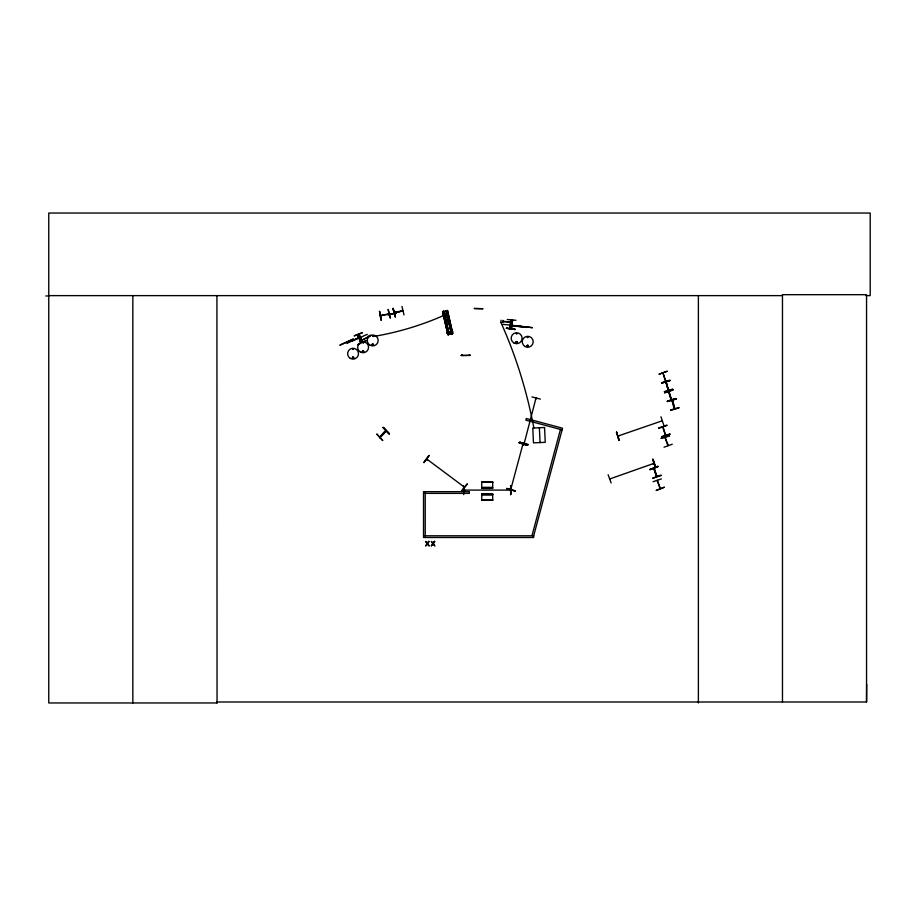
<?xml version="1.0" encoding="UTF-8"?>
<svg xmlns="http://www.w3.org/2000/svg" width="916" height="916" viewBox="0 0 916 916"><rect width="100%" height="100%" fill="white"/><g stroke="black" fill="none" stroke-linecap="round" stroke-linejoin="round"><path stroke-width="1.37" d="M865.918 295.628L870.2 295.628L870.2 213.039L48.754 213.039L48.754 702.961L217.046 702.961L216.932 702L866.547 702L866.673 684.286M522.601 445.084L522.899 444.214L522.99 445.21M523.837 443.081L524.421 442.417L524.181 443.355M536.307 398.082L535.723 398.746M449.962 333.916L450.535 333.79M500.869 322.398L501.086 320.222M502.804 322.592L503.021 320.417M507.292 319.489L516.006 320.279M502.93 321.253L510.201 321.963L502.884 321.745M509.823 328.535L510.716 319.821M511.586 324.608L511.575 323.817M511.334 328.684L512.136 319.959M511.723 328.718L512.616 320.016M653.841 468.397L656.543 476.583L654.127 468.179M656.406 475.69L656.692 475.599M667.982 445.703L665.073 437.447M668.256 445.474L665.027 437.55M352.591 349.03L353.473 349.385L352.683 348.927M352.465 357.79C354.034 355.809 353.336 359.919 352.557 357.652M362.255 351.378C364.454 348.813 363.56 353.908 362.347 351.584M363.698 351.378C362.129 353.175 362.828 349.603 363.606 351.24M372.217 344.416C374.037 346.454 372.182 342.321 372.457 345M373.568 344.553C371.369 347.118 372.262 342.023 373.488 344.347M516.052 342.16C517.254 344.485 517.174 340.168 516.12 342.447M527.33 336.985C527.856 339.08 528.543 335.508 527.318 337.34M526.918 345.641C528.624 348.962 528.566 342.779 526.975 346.065M660.23 488.572L657.093 480.396M426.627 459.317L427.406 459.889L426.879 459.042M618.06 436.382L618.643 435.718M654.047 463.748L653.268 464.011M662.337 421.142L661.467 420.982M665.783 381.216L662.978 373.018M666.012 382.957L666.138 381.835L668.245 390.319L665.795 381.915M668.669 390.17L668.44 389.437M671.13 399.697L668.726 391.475M670.993 398.918L671.6 399.72M672.195 401.403C672.344 395.849 677.393 422.356 671.989 400.384M674.817 408.49L674.153 407.826M515.021 491.102L506.674 488.434L515.032 491.056M531.921 396.937L540.406 399.09M511.197 489.407L511.014 488.549M511.059 489.556L510.876 488.697M523.082 445.073L522.876 444.294L510.785 489.396M524.261 443.195L536.009 398.002L536.146 398.861M560.455 429.421L532.047 535.448L533.685 535.883L533.685 537.497L423.535 537.497L423.535 491.674L469.358 491.674L469.358 493.369L425.23 493.369M388.957 313.993L380.667 315.367M379.762 436.966L380.598 436.692M386.14 431.035C371.083 448.199 387.17 426.925 385.499 431.757M617.922 436.062L618.758 435.776L618.208 436.337M653.142 463.668L653.921 463.382L609.747 478.965M609.724 478.644L610.56 478.713M362.69 342.504L363.446 343.088L362.793 342.435M373.133 336.161L372.377 335.577L373.03 336.229M402.983 310.936L394.441 312.459L395.472 312.631M394.613 312.825L402.96 310.845L394.441 312.459M510.59 490.404L509.708 490.404M662.749 427.234L665.44 435.18M660.196 488.491L657.413 480.385M668.623 390.079L666.184 381.983M671.554 399.639L669.024 391.384M674.806 408.593L672.378 400.464M423.719 462.42L428.951 455.401M424.016 462.637L429.215 455.595M464.16 487.392L463.462 486.991M464.046 487.346L463.622 486.625M461.744 490.861L467.24 484.037M467.206 484.003L461.641 490.781M352.454 357.183C352.202 360.56 355.168 356.324 352.66 357.103M353.61 358.339L353.816 357.584M527.284 345.607C529.643 344.737 526.689 347.874 527.444 345.355M463.714 490.094L464.687 490.094L463.714 490.404M509.617 490.106L510.578 490.094L463.805 490.094L464.595 490.094M386.06 431.024L380.025 437.195M382.648 440.504L376.751 434.001L382.67 440.47M516.2 341.588C515.078 344.771 519.04 341.45 516.418 341.554M402.044 310.707L402.697 310.535M362.278 332.668L354.137 335.909L362.324 332.783M359.736 337.065L346.763 343.202L359.862 337.34M351.561 341.37L367.213 334.363M359.473 338.313L360.366 337.924M359.622 338.645L360.515 338.256M359.725 338.874L360.606 338.473M359.874 339.206L360.755 338.805M368.61 336.63L362.152 340.054L368.805 337.077M360.022 340.603L361.992 339.721M360.125 340.821L362.095 339.939M357.881 334.764L361.019 342.95L357.48 334.947M357.961 344.462L360.217 343.385L358.11 344.794M365.953 340.878L362.496 342.355L365.896 340.775L363.801 342.195M516.498 333.218L516.864 334.1L516.406 333.31M618.758 435.776L618.014 436.039L662.245 420.799M662.119 420.81L661.627 421.44M663.745 425.081L660.951 416.78M669.31 435.821L660.928 438.386L669.344 435.936M672.252 444.203L664.031 447.214M653.016 459.271L655.467 467.687L652.616 459.408M610.571 478.667L609.93 478.942M611.144 482.95L608.121 474.728M649.765 469.553L658.032 466.656M652.753 478.038L661.008 475.141M652.856 478.347L661.134 475.484M666.859 425.104L658.593 428.001M658.696 428.299L666.974 425.459M665.554 435.237L663.127 427.108M661.592 436.714L670.031 434.31L661.741 437.115M661.627 436.806L669.905 433.966M653.074 481.713L661.363 478.908M664.26 487.312L656.108 490.507L664.226 487.197M667.18 371.278L658.936 374.243L667.169 371.232M661.512 382.739L669.985 380.129M661.615 383.083L670.111 380.541L661.753 383.14M664.329 391.636L672.71 389.094M664.421 391.945L672.813 389.437M664.661 392.643L673.031 390.044M668.978 392.323L669.115 391.544M667.249 401.139L675.619 398.597M667.363 401.506L675.607 398.529L667.375 401.54M676.294 398.952L667.81 401.151L676.329 399.067M670.501 409.99L678.905 407.563M670.627 410.425L678.996 407.872M426.799 459.065L464.217 487.003M427.291 459.843L426.741 459.454M447.477 310.478L442.554 311.623L447.867 334.729L452.767 333.584L447.477 310.478L452.664 333.607M443.413 313.89L447.684 312.917M448.038 314.486L443.779 315.459A306.597 300.013 -87.9 0 1 374.621 336.298M444.317 317.806L448.577 316.833M444.787 319.89L449.058 318.917M445.325 322.237L449.584 321.264M447.638 332.29L451.897 331.317M447.077 333.138L452.767 331.832M447.111 333.31L452.802 332.016M449.664 332.955L450.351 332.84M392.941 308.463L395.346 316.902L392.987 308.452M401.952 306.425L404.013 314.932M389.14 313.948L380.575 315.791M381.033 320.028L379.556 311.383L381.067 320.016M360.034 339.126L360.435 338.084M363.309 352.145L362.713 352.065M449.802 332.989L450.466 333.699M511.048 485.869L510.613 494.629L511.002 485.869M464.595 490.392L463.897 490.449M463.736 494.629L463.622 485.869M45.8 295.971L48.754 295.96M48.754 295.628L782.47 295.628M476.011 308.635L481.037 308.635M482.835 308.772L474.167 308.371L475.106 308.772M481.747 481.953L492.694 481.953M481.77 482.32L492.671 482.32M481.679 487.724L492.751 487.724M481.679 488.056L492.751 488.056M481.759 488.434L492.682 488.434M481.759 493.793L492.682 493.793M481.679 494.171L492.751 494.171M481.679 494.503L492.751 494.503M481.747 500.262L492.694 500.262M423.535 535.791L533.685 535.791L562.538 428.219L526.311 418.509L525.876 420.158L562.092 429.856M510.178 322.089L512.342 322.306M510.155 322.34L512.319 322.546M510.785 323.737L511.746 323.84M510.75 324.104L511.712 324.195M510.727 324.344L511.689 324.436M510.693 324.711L511.655 324.802M502.976 324.401L520.036 326.073M511.689 325.443L510.842 325.363L511.643 325.936M510.842 325.455L525.086 327.161L510.807 325.764M506.434 328.26L515.147 329.119M519.761 442.336L528.246 444.489M506.651 488.537L515.113 490.747M665.52 381.4L663.001 373.11M426.879 459.122L427.463 459.5M383.22 427.451L389.449 433.611M382.991 427.692L389.22 433.84M656.589 476.366L653.875 468.488M370.03 335.061L370.488 336.058M368.255 335.851L368.701 336.848M359.175 334.191L362.793 342.16M358.832 334.34L362.347 342.355M357.778 334.821L361.408 342.779M652.982 459.282L655.925 467.526M654.116 468.248L656.955 476.343M616.468 432.1L619.365 440.356M668.68 391.636L671.176 399.88M447.1 310.558L452.435 333.664M446.916 310.604L452.206 333.722M446.825 310.627L452.103 333.745M446.539 310.696L451.943 333.779M446.355 310.73L451.645 333.848M446.264 310.753L451.599 333.859M446.31 312.173L451.37 333.905M450.958 334.008L449.653 334.306M444.363 312.642L449.012 333.035M443.756 311.348L449.046 334.466L443.665 311.371M443.481 311.406L448.359 333.184M443.218 311.474L448.496 334.592M443.115 311.497L448.405 334.603M442.84 311.555L448.176 334.661M442.657 311.6L447.947 334.718M393.296 308.383L395.231 316.925M390.479 317.886L388.109 309.448L390.101 317.966M379.453 311.406L381.445 319.924M539.375 427.738L540.039 442.554M510.613 485.869L510.67 494.629M866.547 702L866.547 294.677L782.47 294.677L782.47 702M698.381 295.628L698.381 702.961M482.732 308.669L481.816 308.772M425.23 491.674L425.23 535.791M216.92 295.628L217.046 702.961M132.843 295.628L132.843 702.961M500.869 322.363A327.607 222.405 79.2 0 1 533.868 427.99M506.434 328.203L515.101 329.542L506.434 328.203M511.036 319.856L510.246 328.581L511.139 319.867M518.009 326.027L532.379 327.665L518.009 326.027M446.252 320.291C447.317 324.046 449.241 317.772 446.252 320.291M518.937 442.668L527.284 445.359L518.925 442.714M519.796 442.21L528.143 444.901L519.784 442.233M428.539 541.402L427.417 543.211L425.619 541.402L427.039 543.703L425.574 546.028L427.383 544.173L429.215 546.028L427.761 543.68L429.215 541.402L428.539 541.402M434.218 541.402L433.108 543.211L431.299 541.402L432.718 543.703L431.253 546.028L433.062 544.173L434.894 546.028L433.44 543.68L434.894 541.402L434.218 541.402M383.243 427.429L389.14 433.921L383.243 427.429M353.233 339.092L340.065 345.08L353.233 339.092M616.525 432.077L619.01 440.481L616.525 432.077M657.917 466.347L649.81 469.668L657.906 466.313M672.917 389.689L664.684 392.701L672.917 389.689M396.216 312.963L387.8 314.818L396.239 313.054M544.562 427.509L532.78 428.035L533.456 442.863L545.238 442.325L544.562 427.509M462.111 355.099L461.32 355.408L462.111 355.099M469.897 355.053L469.106 355.362L469.897 355.053M469.988 355.374L461.378 355.5L469.988 355.374M492.694 482.171L481.747 482.171L481.77 487.346L492.682 487.346L492.682 482.182M492.682 494.869L481.759 494.869L481.77 499.724L492.671 499.724L492.671 494.869M492.694 500.044L481.747 500.044L492.694 500.067M369.995 345.195A5.462 5.462 0 0 0 378.182 340.466A5.462 5.462 0 0 0 369.995 335.725A5.462 5.462 0 0 0 369.995 345.195M360.377 352.019A5.462 5.462 0 0 0 368.564 347.29A5.462 5.462 0 0 0 360.377 342.561A5.462 5.462 0 0 0 360.377 352.019M350.336 358.408A5.45 5.45 0 0 0 358.511 353.69A5.45 5.45 0 0 0 350.336 348.973A5.45 5.45 0 0 0 350.336 358.408M525.005 346.511A5.473 5.473 0 0 0 533.215 341.771A5.473 5.473 0 0 0 525.005 337.031A5.473 5.473 0 0 0 525.005 346.511M513.887 342.962A5.473 5.473 0 0 0 522.097 338.222A5.473 5.473 0 0 0 513.887 333.493A5.473 5.473 0 0 0 513.887 342.962"/></g></svg>
